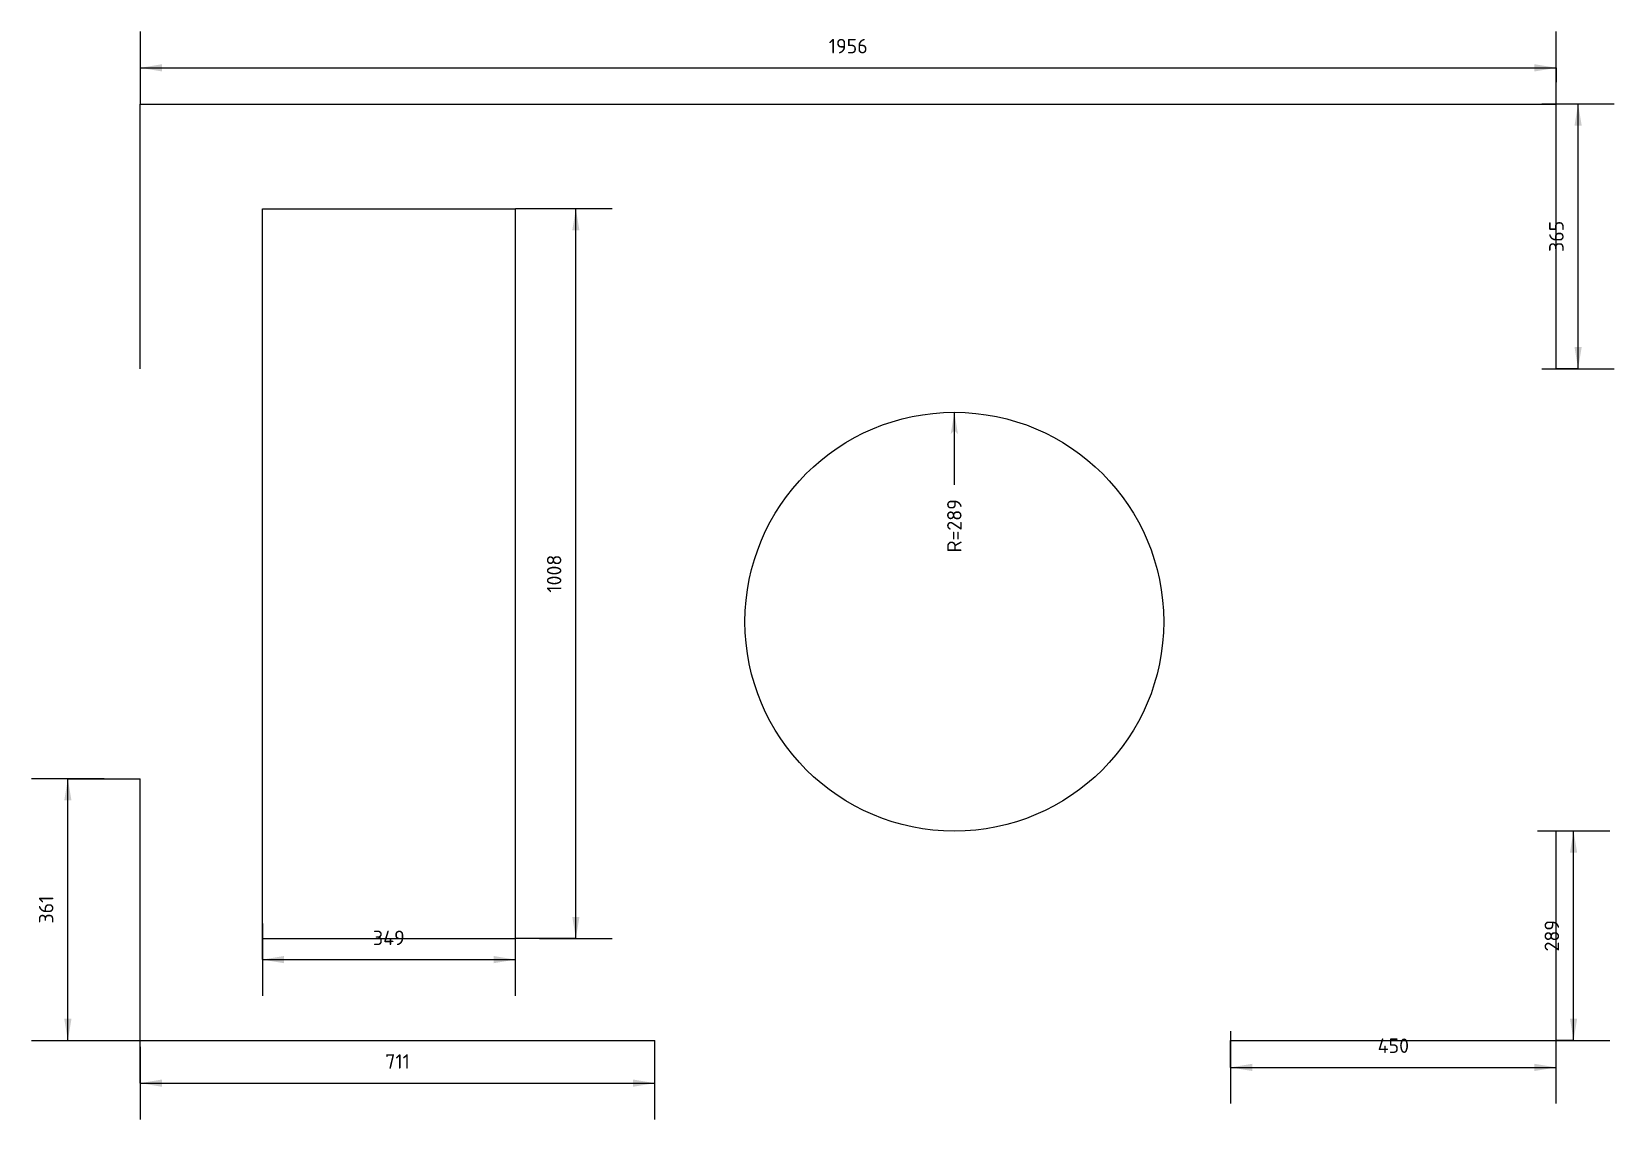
# Model space of a CAD drawing. Extents: x -1.5 to 20.4, y -1.1 to 13.9.
import ezdxf
from ezdxf.enums import TextEntityAlignment as Align

# ---------------------------------------------------------------- set-up
doc = ezdxf.new("R2010")
doc.units = 0
doc.layers.add('DIMENSIONS', color=1, linetype='CONTINUOUS')
doc.styles.add('ISOCPEUR', font='isocpeur.ttf')

# ---------------------------------------------------------------- blocks, each defined once
blk = doc.blocks.new('DIMTICK_ARROW')
at = {"color": 5}
blk.add_line((0, 0.5), (0, -0.5), dxfattribs=at)
at = {"color": 7}
blk.add_solid([(0, 0), (0.3, 0.05), (0.3, -0.05)], dxfattribs=at)
blk = doc.blocks.new('DIMTICK_RADIUS')
at = {"color": 7}
blk.add_solid([(0, 0), (0.3, 0.05), (0.3, -0.05), (0.25, 0)], dxfattribs=at)

msp = doc.modelspace()

# ---------------------------------------------------------------- linework, layer by layer
at = {"color": 3}
for p, q in [((0, 12.932), (19.558, 12.932)), ((0, 9.277), (0, 12.932)), ((0, 9.277), (0, 12.932)), ((0, 12.932), (19.558, 12.932)), ((19.558, 9.277), (19.558, 12.932)), ((19.558, 9.277), (19.558, 12.932)), ((1.687, 11.486), (5.181, 11.486)), ((1.687, 1.406), (1.687, 11.486)), ((1.687, 1.406), (1.687, 11.486)), ((1.687, 11.486), (5.181, 11.486)), ((5.181, 1.406), (5.181, 11.486)), ((5.181, 1.406), (5.181, 11.486)), ((0, 0), (0, 3.614)), ((0, 0), (0, 3.614)), ((19.558, 0), (19.558, 2.892)), ((19.558, 0), (19.558, 2.892)), ((1.687, 1.406), (5.181, 1.406)), ((1.687, 1.406), (5.181, 1.406)), ((0, 0), (7.108, 0)), ((0, 0), (7.108, 0)), ((15.06, 0), (19.558, 0)), ((15.06, 0), (19.558, 0))]:
    msp.add_line(p, q, dxfattribs=at)
msp.add_circle((11.245, 5.783), 2.892, dxfattribs=at)
at = {"layer": 'DIMENSIONS', "color": 7}
for p, q in [((0, 13.432), (19.558, 13.432)), ((0, 13.432), (19.558, 13.432)), ((0, 13.432), (19.558, 13.432)), ((0, 13.432), (19.558, 13.432)), ((0, 13.432), (19.558, 13.432)), ((0, 13.432), (19.558, 13.432)), ((0, 13.432), (19.558, 13.432)), ((0, 13.432), (19.558, 13.432)), ((0, 13.432), (19.558, 13.432)), ((0, 13.432), (19.558, 13.432)), ((0, 13.432), (19.558, 13.432)), ((0, 13.432), (19.558, 13.432)), ((0, 13.432), (19.558, 13.432)), ((0, 13.432), (19.558, 13.432)), ((0, 13.432), (19.558, 13.432)), ((0, 13.432), (19.558, 13.432)), ((0, 13.432), (19.558, 13.432)), ((0, 13.432), (19.558, 13.432)), ((0, 13.432), (19.558, 13.432)), ((19.861, 9.277), (19.861, 12.932)), ((19.861, 9.277), (19.861, 12.932)), ((19.861, 9.277), (19.861, 12.932)), ((19.861, 9.277), (19.861, 12.932)), ((19.861, 9.277), (19.861, 12.932)), ((19.861, 9.277), (19.861, 12.932)), ((19.861, 9.277), (19.861, 12.932)), ((19.861, 9.277), (19.861, 12.932)), ((19.861, 9.277), (19.861, 12.932)), ((19.861, 9.277), (19.861, 12.932)), ((19.861, 9.277), (19.861, 12.932)), ((19.861, 9.277), (19.861, 12.932)), ((19.861, 9.277), (19.861, 12.932)), ((19.861, 9.277), (19.861, 12.932)), ((19.861, 9.277), (19.861, 12.932)), ((6.017, 1.406), (6.017, 11.486)), ((6.017, 1.406), (6.017, 11.486)), ((6.017, 1.406), (6.017, 11.486)), ((6.017, 1.406), (6.017, 11.486)), ((6.017, 1.406), (6.017, 11.486)), ((6.017, 1.406), (6.017, 11.486)), ((6.017, 1.406), (6.017, 11.486)), ((6.017, 1.406), (6.017, 11.486)), ((6.017, 1.406), (6.017, 11.486)), ((6.017, 1.406), (6.017, 11.486)), ((6.017, 1.406), (6.017, 11.486)), ((6.017, 1.406), (6.017, 11.486)), ((6.017, 1.406), (6.017, 11.486)), ((6.017, 1.406), (6.017, 11.486)), ((11.245, 7.675), (11.245, 8.675)), ((-1, 0), (-1, 3.614)), ((-1, 0), (-1, 3.614)), ((-1, 0), (-1, 3.614)), ((-1, 0), (-1, 3.614)), ((-1, 0), (-1, 3.614)), ((-1, 0), (-1, 3.614)), ((-1, 0), (-1, 3.614)), ((-1, 0), (-1, 3.614)), ((-1, 0), (-1, 3.614)), ((-1, 0), (-1, 3.614)), ((-1, 0), (-1, 3.614)), ((-1, 0), (-1, 3.614)), ((-1, 0), (-1, 3.614)), ((-1, 0), (-1, 3.614)), ((-1, 0), (-1, 3.614)), ((-1, 0), (-1, 3.614)), ((-1, 0), (-1, 3.614)), ((19.798, 0), (19.798, 2.892)), ((19.798, 0), (19.798, 2.892)), ((19.798, 0), (19.798, 2.892)), ((19.798, 0), (19.798, 2.892)), ((19.798, 0), (19.798, 2.892)), ((19.798, 0), (19.798, 2.892)), ((19.798, 0), (19.798, 2.892)), ((19.798, 0), (19.798, 2.892)), ((19.798, 0), (19.798, 2.892)), ((19.798, 0), (19.798, 2.892)), ((19.798, 0), (19.798, 2.892)), ((19.798, 0), (19.798, 2.892)), ((19.798, 0), (19.798, 2.892)), ((19.798, 0), (19.798, 2.892)), ((19.798, 0), (19.798, 2.892)), ((19.798, 0), (19.798, 2.892)), ((19.798, 0), (19.798, 2.892)), ((19.798, 0), (19.798, 2.892)), ((1.687, 1.116), (5.181, 1.116)), ((1.687, 1.116), (5.181, 1.116)), ((1.687, 1.116), (5.181, 1.116)), ((1.687, 1.116), (5.181, 1.116)), ((1.687, 1.116), (5.181, 1.116)), ((1.687, 1.116), (5.181, 1.116)), ((1.687, 1.116), (5.181, 1.116)), ((1.687, 1.116), (5.181, 1.116)), ((1.687, 1.116), (5.181, 1.116)), ((1.687, 1.116), (5.181, 1.116)), ((1.687, 1.116), (5.181, 1.116)), ((1.687, 1.116), (5.181, 1.116)), ((1.687, 1.116), (5.181, 1.116)), ((1.687, 1.116), (5.181, 1.116)), ((1.687, 1.116), (5.181, 1.116)), ((1.687, 1.116), (5.181, 1.116)), ((1.687, 1.116), (5.181, 1.116)), ((1.687, 1.116), (5.181, 1.116)), ((1.687, 1.116), (5.181, 1.116)), ((1.687, 1.116), (5.181, 1.116)), ((1.687, 1.116), (5.181, 1.116)), ((1.687, 1.116), (5.181, 1.116)), ((1.687, 1.116), (5.181, 1.116)), ((15.06, -0.373), (19.558, -0.373)), ((15.06, -0.373), (19.558, -0.373)), ((15.06, -0.373), (19.558, -0.373)), ((15.06, -0.373), (19.558, -0.373)), ((15.06, -0.373), (19.558, -0.373)), ((15.06, -0.373), (19.558, -0.373)), ((15.06, -0.373), (19.558, -0.373)), ((15.06, -0.373), (19.558, -0.373)), ((15.06, -0.373), (19.558, -0.373)), ((15.06, -0.373), (19.558, -0.373)), ((15.06, -0.373), (19.558, -0.373)), ((15.06, -0.373), (19.558, -0.373)), ((15.06, -0.373), (19.558, -0.373)), ((15.06, -0.373), (19.558, -0.373)), ((15.06, -0.373), (19.558, -0.373)), ((15.06, -0.373), (19.558, -0.373)), ((15.06, -0.373), (19.558, -0.373)), ((15.06, -0.373), (19.558, -0.373)), ((15.06, -0.373), (19.558, -0.373)), ((15.06, -0.373), (19.558, -0.373)), ((15.06, -0.373), (19.558, -0.373)), ((0, -0.59), (7.108, -0.59)), ((0, -0.59), (7.108, -0.59)), ((0, -0.59), (7.108, -0.59)), ((0, -0.59), (7.108, -0.59)), ((0, -0.59), (7.108, -0.59)), ((0, -0.59), (7.108, -0.59)), ((0, -0.59), (7.108, -0.59)), ((0, -0.59), (7.108, -0.59)), ((0, -0.59), (7.108, -0.59)), ((0, -0.59), (7.108, -0.59)), ((0, -0.59), (7.108, -0.59)), ((0, -0.59), (7.108, -0.59)), ((0, -0.59), (7.108, -0.59)), ((0, -0.59), (7.108, -0.59)), ((0, -0.59), (7.108, -0.59)), ((0, -0.59), (7.108, -0.59)), ((0, -0.59), (7.108, -0.59)), ((0, -0.59), (7.108, -0.59)), ((0, -0.59), (7.108, -0.59)), ((0, -0.59), (7.108, -0.59))]:
    msp.add_line(p, q, dxfattribs=at)
at = {"layer": 'DIMENSIONS', "color": 5}
for p, q in [((0, 13.432), (0, 13.232)), ((0, 13.432), (0, 13.232)), ((0, 13.432), (0, 13.232)), ((0, 13.432), (0, 13.232)), ((0, 13.432), (0, 13.232)), ((0, 13.432), (0, 13.232)), ((0, 13.432), (0, 13.232)), ((0, 13.432), (0, 13.232)), ((0, 13.432), (0, 13.232)), ((0, 13.432), (0, 13.232)), ((0, 13.432), (0, 13.232)), ((0, 13.432), (0, 13.232)), ((0, 13.432), (0, 13.232)), ((0, 13.432), (0, 13.232)), ((0, 13.432), (0, 13.232)), ((0, 13.432), (0, 13.232)), ((0, 13.432), (0, 13.232)), ((0, 13.432), (0, 13.232)), ((0, 13.432), (0, 13.232)), ((19.558, 13.432), (19.558, 13.232)), ((19.558, 13.432), (19.558, 13.232)), ((19.558, 13.432), (19.558, 13.232)), ((19.558, 13.432), (19.558, 13.232)), ((19.558, 13.432), (19.558, 13.232)), ((19.558, 13.432), (19.558, 13.232)), ((19.558, 13.432), (19.558, 13.232)), ((19.558, 13.432), (19.558, 13.232)), ((19.558, 13.432), (19.558, 13.232)), ((19.558, 13.432), (19.558, 13.232)), ((19.558, 13.432), (19.558, 13.232)), ((19.558, 13.432), (19.558, 13.232)), ((19.558, 13.432), (19.558, 13.232)), ((19.558, 13.432), (19.558, 13.232)), ((19.558, 13.432), (19.558, 13.232)), ((19.558, 13.432), (19.558, 13.232)), ((19.558, 13.432), (19.558, 13.232)), ((19.558, 13.432), (19.558, 13.232)), ((19.558, 13.432), (19.558, 13.232)), ((19.861, 12.932), (19.558, 12.932)), ((19.861, 12.932), (19.558, 12.932)), ((19.861, 12.932), (19.558, 12.932)), ((19.861, 12.932), (19.558, 12.932)), ((19.861, 12.932), (19.558, 12.932)), ((19.861, 12.932), (19.558, 12.932)), ((19.861, 12.932), (19.558, 12.932)), ((19.861, 12.932), (19.558, 12.932)), ((19.861, 12.932), (19.558, 12.932)), ((19.861, 12.932), (19.558, 12.932)), ((19.861, 12.932), (19.558, 12.932)), ((19.861, 12.932), (19.558, 12.932)), ((19.861, 12.932), (19.558, 12.932)), ((19.861, 12.932), (19.558, 12.932)), ((19.861, 12.932), (19.558, 12.932)), ((6.017, 11.486), (5.181, 11.486)), ((6.017, 11.486), (5.181, 11.486)), ((6.017, 11.486), (5.181, 11.486)), ((6.017, 11.486), (5.181, 11.486)), ((6.017, 11.486), (5.181, 11.486)), ((6.017, 11.486), (5.181, 11.486)), ((6.017, 11.486), (5.181, 11.486)), ((6.017, 11.486), (5.181, 11.486)), ((6.017, 11.486), (5.181, 11.486)), ((6.017, 11.486), (5.181, 11.486)), ((6.017, 11.486), (5.181, 11.486)), ((6.017, 11.486), (5.181, 11.486)), ((6.017, 11.486), (5.181, 11.486)), ((6.017, 11.486), (5.181, 11.486)), ((19.861, 9.277), (19.558, 9.277)), ((19.861, 9.277), (19.558, 9.277)), ((19.861, 9.277), (19.558, 9.277)), ((19.861, 9.277), (19.558, 9.277)), ((19.861, 9.277), (19.558, 9.277)), ((19.861, 9.277), (19.558, 9.277)), ((19.861, 9.277), (19.558, 9.277)), ((19.861, 9.277), (19.558, 9.277)), ((19.861, 9.277), (19.558, 9.277)), ((19.861, 9.277), (19.558, 9.277)), ((19.861, 9.277), (19.558, 9.277)), ((19.861, 9.277), (19.558, 9.277)), ((19.861, 9.277), (19.558, 9.277)), ((19.861, 9.277), (19.558, 9.277)), ((19.861, 9.277), (19.558, 9.277)), ((-1, 3.614), (0, 3.614)), ((-1, 3.614), (0, 3.614)), ((-1, 3.614), (0, 3.614)), ((-1, 3.614), (0, 3.614)), ((-1, 3.614), (0, 3.614)), ((-1, 3.614), (0, 3.614)), ((-1, 3.614), (0, 3.614)), ((-1, 3.614), (0, 3.614)), ((-1, 3.614), (0, 3.614)), ((-1, 3.614), (0, 3.614)), ((-1, 3.614), (0, 3.614)), ((-1, 3.614), (0, 3.614)), ((-1, 3.614), (0, 3.614)), ((-1, 3.614), (0, 3.614)), ((-1, 3.614), (0, 3.614)), ((-1, 3.614), (0, 3.614)), ((-1, 3.614), (0, 3.614)), ((19.798, 2.892), (19.558, 2.892)), ((19.798, 2.892), (19.558, 2.892)), ((19.798, 2.892), (19.558, 2.892)), ((19.798, 2.892), (19.558, 2.892)), ((19.798, 2.892), (19.558, 2.892)), ((19.798, 2.892), (19.558, 2.892)), ((19.798, 2.892), (19.558, 2.892)), ((19.798, 2.892), (19.558, 2.892)), ((19.798, 2.892), (19.558, 2.892)), ((19.798, 2.892), (19.558, 2.892)), ((19.798, 2.892), (19.558, 2.892)), ((19.798, 2.892), (19.558, 2.892)), ((19.798, 2.892), (19.558, 2.892)), ((19.798, 2.892), (19.558, 2.892)), ((19.798, 2.892), (19.558, 2.892)), ((19.798, 2.892), (19.558, 2.892)), ((19.798, 2.892), (19.558, 2.892)), ((19.798, 2.892), (19.558, 2.892)), ((1.687, 1.116), (1.687, 1.406)), ((1.687, 1.116), (1.687, 1.406)), ((1.687, 1.116), (1.687, 1.406)), ((1.687, 1.116), (1.687, 1.406)), ((1.687, 1.116), (1.687, 1.406)), ((1.687, 1.116), (1.687, 1.406)), ((1.687, 1.116), (1.687, 1.406)), ((1.687, 1.116), (1.687, 1.406)), ((1.687, 1.116), (1.687, 1.406)), ((1.687, 1.116), (1.687, 1.406)), ((1.687, 1.116), (1.687, 1.406)), ((1.687, 1.116), (1.687, 1.406)), ((1.687, 1.116), (1.687, 1.406)), ((1.687, 1.116), (1.687, 1.406)), ((1.687, 1.116), (1.687, 1.406)), ((1.687, 1.116), (1.687, 1.406)), ((1.687, 1.116), (1.687, 1.406)), ((1.687, 1.116), (1.687, 1.406)), ((1.687, 1.116), (1.687, 1.406)), ((1.687, 1.116), (1.687, 1.406)), ((1.687, 1.116), (1.687, 1.406)), ((1.687, 1.116), (1.687, 1.406)), ((1.687, 1.116), (1.687, 1.406)), ((5.181, 1.116), (5.181, 1.406)), ((5.181, 1.116), (5.181, 1.406)), ((5.181, 1.116), (5.181, 1.406)), ((5.181, 1.116), (5.181, 1.406)), ((5.181, 1.116), (5.181, 1.406)), ((5.181, 1.116), (5.181, 1.406)), ((5.181, 1.116), (5.181, 1.406)), ((5.181, 1.116), (5.181, 1.406)), ((5.181, 1.116), (5.181, 1.406)), ((5.181, 1.116), (5.181, 1.406)), ((5.181, 1.116), (5.181, 1.406)), ((5.181, 1.116), (5.181, 1.406)), ((5.181, 1.116), (5.181, 1.406)), ((5.181, 1.116), (5.181, 1.406)), ((5.181, 1.116), (5.181, 1.406)), ((5.181, 1.116), (5.181, 1.406)), ((5.181, 1.116), (5.181, 1.406)), ((5.181, 1.116), (5.181, 1.406)), ((5.181, 1.116), (5.181, 1.406)), ((5.181, 1.116), (5.181, 1.406)), ((5.181, 1.116), (5.181, 1.406)), ((5.181, 1.116), (5.181, 1.406)), ((5.181, 1.116), (5.181, 1.406)), ((6.017, 1.406), (5.181, 1.406)), ((6.017, 1.406), (5.181, 1.406)), ((6.017, 1.406), (5.181, 1.406)), ((6.017, 1.406), (5.181, 1.406)), ((6.017, 1.406), (5.181, 1.406)), ((6.017, 1.406), (5.181, 1.406)), ((6.017, 1.406), (5.181, 1.406)), ((6.017, 1.406), (5.181, 1.406)), ((6.017, 1.406), (5.181, 1.406)), ((6.017, 1.406), (5.181, 1.406)), ((6.017, 1.406), (5.181, 1.406)), ((6.017, 1.406), (5.181, 1.406)), ((6.017, 1.406), (5.181, 1.406)), ((6.017, 1.406), (5.181, 1.406)), ((-1, 0), (0, 0)), ((-1, 0), (0, 0)), ((-1, 0), (0, 0)), ((-1, 0), (0, 0)), ((-1, 0), (0, 0)), ((-1, 0), (0, 0)), ((-1, 0), (0, 0)), ((-1, 0), (0, 0)), ((-1, 0), (0, 0)), ((-1, 0), (0, 0)), ((-1, 0), (0, 0)), ((-1, 0), (0, 0)), ((-1, 0), (0, 0)), ((-1, 0), (0, 0)), ((-1, 0), (0, 0)), ((-1, 0), (0, 0)), ((-1, 0), (0, 0)), ((0, -0.59), (0, 0)), ((0, -0.59), (0, 0)), ((0, -0.59), (0, 0)), ((0, -0.59), (0, 0)), ((0, -0.59), (0, 0)), ((0, -0.59), (0, 0)), ((0, -0.59), (0, 0)), ((0, -0.59), (0, 0)), ((0, -0.59), (0, 0)), ((0, -0.59), (0, 0)), ((0, -0.59), (0, 0)), ((0, -0.59), (0, 0)), ((0, -0.59), (0, 0)), ((0, -0.59), (0, 0)), ((0, -0.59), (0, 0)), ((0, -0.59), (0, 0)), ((0, -0.59), (0, 0)), ((0, -0.59), (0, 0)), ((0, -0.59), (0, 0)), ((0, -0.59), (0, 0)), ((7.108, -0.59), (7.108, 0)), ((7.108, -0.59), (7.108, 0)), ((7.108, -0.59), (7.108, 0)), ((7.108, -0.59), (7.108, 0)), ((7.108, -0.59), (7.108, 0)), ((7.108, -0.59), (7.108, 0)), ((7.108, -0.59), (7.108, 0)), ((7.108, -0.59), (7.108, 0)), ((7.108, -0.59), (7.108, 0)), ((7.108, -0.59), (7.108, 0)), ((7.108, -0.59), (7.108, 0)), ((7.108, -0.59), (7.108, 0)), ((7.108, -0.59), (7.108, 0)), ((7.108, -0.59), (7.108, 0)), ((7.108, -0.59), (7.108, 0)), ((7.108, -0.59), (7.108, 0)), ((7.108, -0.59), (7.108, 0)), ((7.108, -0.59), (7.108, 0)), ((7.108, -0.59), (7.108, 0)), ((7.108, -0.59), (7.108, 0)), ((15.06, -0.373), (15.06, 0)), ((15.06, -0.373), (15.06, 0)), ((15.06, -0.373), (15.06, 0)), ((15.06, -0.373), (15.06, 0)), ((15.06, -0.373), (15.06, 0)), ((15.06, -0.373), (15.06, 0)), ((15.06, -0.373), (15.06, 0)), ((15.06, -0.373), (15.06, 0)), ((15.06, -0.373), (15.06, 0)), ((15.06, -0.373), (15.06, 0)), ((15.06, -0.373), (15.06, 0)), ((15.06, -0.373), (15.06, 0)), ((15.06, -0.373), (15.06, 0)), ((15.06, -0.373), (15.06, 0)), ((15.06, -0.373), (15.06, 0)), ((15.06, -0.373), (15.06, 0)), ((15.06, -0.373), (15.06, 0)), ((15.06, -0.373), (15.06, 0)), ((15.06, -0.373), (15.06, 0)), ((15.06, -0.373), (15.06, 0)), ((15.06, -0.373), (15.06, 0)), ((19.558, -0.373), (19.558, 0)), ((19.558, -0.373), (19.558, 0)), ((19.558, -0.373), (19.558, 0)), ((19.558, -0.373), (19.558, 0)), ((19.558, -0.373), (19.558, 0)), ((19.558, -0.373), (19.558, 0)), ((19.558, -0.373), (19.558, 0)), ((19.558, -0.373), (19.558, 0)), ((19.558, -0.373), (19.558, 0)), ((19.558, -0.373), (19.558, 0)), ((19.558, -0.373), (19.558, 0)), ((19.558, -0.373), (19.558, 0)), ((19.558, -0.373), (19.558, 0)), ((19.558, -0.373), (19.558, 0)), ((19.558, -0.373), (19.558, 0)), ((19.558, -0.373), (19.558, 0)), ((19.558, -0.373), (19.558, 0)), ((19.558, -0.373), (19.558, 0)), ((19.558, -0.373), (19.558, 0)), ((19.558, -0.373), (19.558, 0)), ((19.558, -0.373), (19.558, 0)), ((19.798, 0), (19.558, 0)), ((19.798, 0), (19.558, 0)), ((19.798, 0), (19.558, 0)), ((19.798, 0), (19.558, 0)), ((19.798, 0), (19.558, 0)), ((19.798, 0), (19.558, 0)), ((19.798, 0), (19.558, 0)), ((19.798, 0), (19.558, 0)), ((19.798, 0), (19.558, 0)), ((19.798, 0), (19.558, 0)), ((19.798, 0), (19.558, 0)), ((19.798, 0), (19.558, 0)), ((19.798, 0), (19.558, 0)), ((19.798, 0), (19.558, 0)), ((19.798, 0), (19.558, 0)), ((19.798, 0), (19.558, 0)), ((19.798, 0), (19.558, 0)), ((19.798, 0), (19.558, 0))]:
    msp.add_line(p, q, dxfattribs=at)

# ---------------------------------------------------------------- block references
at = {"layer": 'DIMENSIONS'}
for p in [(0, 13.432), (0, 13.432), (0, 13.432), (0, 13.432), (0, 13.432), (0, 13.432), (0, 13.432), (0, 13.432), (0, 13.432), (0, 13.432), (0, 13.432), (0, 13.432), (0, 13.432), (0, 13.432), (0, 13.432), (0, 13.432), (0, 13.432), (0, 13.432), (0, 13.432), (1.687, 1.116), (1.687, 1.116), (1.687, 1.116), (1.687, 1.116), (1.687, 1.116), (1.687, 1.116), (1.687, 1.116), (1.687, 1.116), (1.687, 1.116), (1.687, 1.116), (1.687, 1.116), (1.687, 1.116), (1.687, 1.116), (1.687, 1.116), (1.687, 1.116), (1.687, 1.116), (1.687, 1.116), (1.687, 1.116), (1.687, 1.116), (1.687, 1.116), (1.687, 1.116), (1.687, 1.116), (1.687, 1.116), (15.06, -0.373), (15.06, -0.373), (15.06, -0.373), (15.06, -0.373), (15.06, -0.373), (15.06, -0.373), (15.06, -0.373), (15.06, -0.373), (15.06, -0.373), (15.06, -0.373), (15.06, -0.373), (15.06, -0.373), (15.06, -0.373), (15.06, -0.373), (15.06, -0.373), (15.06, -0.373), (15.06, -0.373), (15.06, -0.373), (15.06, -0.373), (15.06, -0.373), (15.06, -0.373), (0, -0.59), (0, -0.59), (0, -0.59), (0, -0.59), (0, -0.59), (0, -0.59), (0, -0.59), (0, -0.59), (0, -0.59), (0, -0.59), (0, -0.59), (0, -0.59), (0, -0.59), (0, -0.59), (0, -0.59), (0, -0.59), (0, -0.59), (0, -0.59), (0, -0.59), (0, -0.59)]:
    msp.add_blockref('DIMTICK_ARROW', p, dxfattribs=at)
for name, p, rotation in [('DIMTICK_ARROW', (19.558, 13.432), 180), ('DIMTICK_ARROW', (19.558, 13.432), 180), ('DIMTICK_ARROW', (19.558, 13.432), 180), ('DIMTICK_ARROW', (19.558, 13.432), 180), ('DIMTICK_ARROW', (19.558, 13.432), 180), ('DIMTICK_ARROW', (19.558, 13.432), 180), ('DIMTICK_ARROW', (19.558, 13.432), 180), ('DIMTICK_ARROW', (19.558, 13.432), 180), ('DIMTICK_ARROW', (19.558, 13.432), 180), ('DIMTICK_ARROW', (19.558, 13.432), 180), ('DIMTICK_ARROW', (19.558, 13.432), 180), ('DIMTICK_ARROW', (19.558, 13.432), 180), ('DIMTICK_ARROW', (19.558, 13.432), 180), ('DIMTICK_ARROW', (19.558, 13.432), 180), ('DIMTICK_ARROW', (19.558, 13.432), 180), ('DIMTICK_ARROW', (19.558, 13.432), 180), ('DIMTICK_ARROW', (19.558, 13.432), 180), ('DIMTICK_ARROW', (19.558, 13.432), 180), ('DIMTICK_ARROW', (19.558, 13.432), 180), ('DIMTICK_ARROW', (19.861, 12.932), 270), ('DIMTICK_ARROW', (19.861, 12.932), 270), ('DIMTICK_ARROW', (19.861, 12.932), 270), ('DIMTICK_ARROW', (19.861, 12.932), 270), ('DIMTICK_ARROW', (19.861, 12.932), 270), ('DIMTICK_ARROW', (19.861, 12.932), 270), ('DIMTICK_ARROW', (19.861, 12.932), 270), ('DIMTICK_ARROW', (19.861, 12.932), 270), ('DIMTICK_ARROW', (19.861, 12.932), 270), ('DIMTICK_ARROW', (19.861, 12.932), 270), ('DIMTICK_ARROW', (19.861, 12.932), 270), ('DIMTICK_ARROW', (19.861, 12.932), 270), ('DIMTICK_ARROW', (19.861, 12.932), 270), ('DIMTICK_ARROW', (19.861, 12.932), 270), ('DIMTICK_ARROW', (19.861, 12.932), 270), ('DIMTICK_ARROW', (6.017, 11.486), 270), ('DIMTICK_ARROW', (6.017, 11.486), 270), ('DIMTICK_ARROW', (6.017, 11.486), 270), ('DIMTICK_ARROW', (6.017, 11.486), 270), ('DIMTICK_ARROW', (6.017, 11.486), 270), ('DIMTICK_ARROW', (6.017, 11.486), 270), ('DIMTICK_ARROW', (6.017, 11.486), 270), ('DIMTICK_ARROW', (6.017, 11.486), 270), ('DIMTICK_ARROW', (6.017, 11.486), 270), ('DIMTICK_ARROW', (6.017, 11.486), 270), ('DIMTICK_ARROW', (6.017, 11.486), 270), ('DIMTICK_ARROW', (6.017, 11.486), 270), ('DIMTICK_ARROW', (6.017, 11.486), 270), ('DIMTICK_ARROW', (6.017, 11.486), 270), ('DIMTICK_ARROW', (19.861, 9.277), 90), ('DIMTICK_ARROW', (19.861, 9.277), 90), ('DIMTICK_ARROW', (19.861, 9.277), 90), ('DIMTICK_ARROW', (19.861, 9.277), 90), ('DIMTICK_ARROW', (19.861, 9.277), 90), ('DIMTICK_ARROW', (19.861, 9.277), 90), ('DIMTICK_ARROW', (19.861, 9.277), 90), ('DIMTICK_ARROW', (19.861, 9.277), 90), ('DIMTICK_ARROW', (19.861, 9.277), 90), ('DIMTICK_ARROW', (19.861, 9.277), 90), ('DIMTICK_ARROW', (19.861, 9.277), 90), ('DIMTICK_ARROW', (19.861, 9.277), 90), ('DIMTICK_ARROW', (19.861, 9.277), 90), ('DIMTICK_ARROW', (19.861, 9.277), 90), ('DIMTICK_ARROW', (19.861, 9.277), 90), ('DIMTICK_RADIUS', (11.245, 8.675), 270), ('DIMTICK_ARROW', (-1, 3.614), 270), ('DIMTICK_ARROW', (-1, 3.614), 270), ('DIMTICK_ARROW', (-1, 3.614), 270), ('DIMTICK_ARROW', (-1, 3.614), 270), ('DIMTICK_ARROW', (-1, 3.614), 270), ('DIMTICK_ARROW', (-1, 3.614), 270), ('DIMTICK_ARROW', (-1, 3.614), 270), ('DIMTICK_ARROW', (-1, 3.614), 270), ('DIMTICK_ARROW', (-1, 3.614), 270), ('DIMTICK_ARROW', (-1, 3.614), 270), ('DIMTICK_ARROW', (-1, 3.614), 270), ('DIMTICK_ARROW', (-1, 3.614), 270), ('DIMTICK_ARROW', (-1, 3.614), 270), ('DIMTICK_ARROW', (-1, 3.614), 270), ('DIMTICK_ARROW', (-1, 3.614), 270), ('DIMTICK_ARROW', (-1, 3.614), 270), ('DIMTICK_ARROW', (-1, 3.614), 270), ('DIMTICK_ARROW', (19.798, 2.892), 270), ('DIMTICK_ARROW', (19.798, 2.892), 270), ('DIMTICK_ARROW', (19.798, 2.892), 270), ('DIMTICK_ARROW', (19.798, 2.892), 270), ('DIMTICK_ARROW', (19.798, 2.892), 270), ('DIMTICK_ARROW', (19.798, 2.892), 270), ('DIMTICK_ARROW', (19.798, 2.892), 270), ('DIMTICK_ARROW', (19.798, 2.892), 270), ('DIMTICK_ARROW', (19.798, 2.892), 270), ('DIMTICK_ARROW', (19.798, 2.892), 270), ('DIMTICK_ARROW', (19.798, 2.892), 270), ('DIMTICK_ARROW', (19.798, 2.892), 270), ('DIMTICK_ARROW', (19.798, 2.892), 270), ('DIMTICK_ARROW', (19.798, 2.892), 270), ('DIMTICK_ARROW', (19.798, 2.892), 270), ('DIMTICK_ARROW', (19.798, 2.892), 270), ('DIMTICK_ARROW', (19.798, 2.892), 270), ('DIMTICK_ARROW', (19.798, 2.892), 270), ('DIMTICK_ARROW', (5.181, 1.116), 180), ('DIMTICK_ARROW', (5.181, 1.116), 180), ('DIMTICK_ARROW', (5.181, 1.116), 180), ('DIMTICK_ARROW', (5.181, 1.116), 180), ('DIMTICK_ARROW', (5.181, 1.116), 180), ('DIMTICK_ARROW', (5.181, 1.116), 180), ('DIMTICK_ARROW', (5.181, 1.116), 180), ('DIMTICK_ARROW', (5.181, 1.116), 180), ('DIMTICK_ARROW', (5.181, 1.116), 180), ('DIMTICK_ARROW', (5.181, 1.116), 180), ('DIMTICK_ARROW', (5.181, 1.116), 180), ('DIMTICK_ARROW', (5.181, 1.116), 180), ('DIMTICK_ARROW', (5.181, 1.116), 180), ('DIMTICK_ARROW', (5.181, 1.116), 180), ('DIMTICK_ARROW', (5.181, 1.116), 180), ('DIMTICK_ARROW', (5.181, 1.116), 180), ('DIMTICK_ARROW', (5.181, 1.116), 180), ('DIMTICK_ARROW', (5.181, 1.116), 180), ('DIMTICK_ARROW', (5.181, 1.116), 180), ('DIMTICK_ARROW', (5.181, 1.116), 180), ('DIMTICK_ARROW', (5.181, 1.116), 180), ('DIMTICK_ARROW', (5.181, 1.116), 180), ('DIMTICK_ARROW', (5.181, 1.116), 180), ('DIMTICK_ARROW', (6.017, 1.406), 90), ('DIMTICK_ARROW', (6.017, 1.406), 90), ('DIMTICK_ARROW', (6.017, 1.406), 90), ('DIMTICK_ARROW', (6.017, 1.406), 90), ('DIMTICK_ARROW', (6.017, 1.406), 90), ('DIMTICK_ARROW', (6.017, 1.406), 90), ('DIMTICK_ARROW', (6.017, 1.406), 90), ('DIMTICK_ARROW', (6.017, 1.406), 90), ('DIMTICK_ARROW', (6.017, 1.406), 90), ('DIMTICK_ARROW', (6.017, 1.406), 90), ('DIMTICK_ARROW', (6.017, 1.406), 90), ('DIMTICK_ARROW', (6.017, 1.406), 90), ('DIMTICK_ARROW', (6.017, 1.406), 90), ('DIMTICK_ARROW', (6.017, 1.406), 90), ('DIMTICK_ARROW', (-1, 0), 90), ('DIMTICK_ARROW', (-1, 0), 90), ('DIMTICK_ARROW', (-1, 0), 90), ('DIMTICK_ARROW', (-1, 0), 90), ('DIMTICK_ARROW', (-1, 0), 90), ('DIMTICK_ARROW', (-1, 0), 90), ('DIMTICK_ARROW', (-1, 0), 90), ('DIMTICK_ARROW', (-1, 0), 90), ('DIMTICK_ARROW', (-1, 0), 90), ('DIMTICK_ARROW', (-1, 0), 90), ('DIMTICK_ARROW', (-1, 0), 90), ('DIMTICK_ARROW', (-1, 0), 90), ('DIMTICK_ARROW', (-1, 0), 90), ('DIMTICK_ARROW', (-1, 0), 90), ('DIMTICK_ARROW', (-1, 0), 90), ('DIMTICK_ARROW', (-1, 0), 90), ('DIMTICK_ARROW', (-1, 0), 90), ('DIMTICK_ARROW', (19.798, 0), 90), ('DIMTICK_ARROW', (19.798, 0), 90), ('DIMTICK_ARROW', (19.798, 0), 90), ('DIMTICK_ARROW', (19.798, 0), 90), ('DIMTICK_ARROW', (19.798, 0), 90), ('DIMTICK_ARROW', (19.798, 0), 90), ('DIMTICK_ARROW', (19.798, 0), 90), ('DIMTICK_ARROW', (19.798, 0), 90), ('DIMTICK_ARROW', (19.798, 0), 90), ('DIMTICK_ARROW', (19.798, 0), 90), ('DIMTICK_ARROW', (19.798, 0), 90), ('DIMTICK_ARROW', (19.798, 0), 90), ('DIMTICK_ARROW', (19.798, 0), 90), ('DIMTICK_ARROW', (19.798, 0), 90), ('DIMTICK_ARROW', (19.798, 0), 90), ('DIMTICK_ARROW', (19.798, 0), 90), ('DIMTICK_ARROW', (19.798, 0), 90), ('DIMTICK_ARROW', (19.798, 0), 90), ('DIMTICK_ARROW', (19.558, -0.373), 180), ('DIMTICK_ARROW', (19.558, -0.373), 180), ('DIMTICK_ARROW', (19.558, -0.373), 180), ('DIMTICK_ARROW', (19.558, -0.373), 180), ('DIMTICK_ARROW', (19.558, -0.373), 180), ('DIMTICK_ARROW', (19.558, -0.373), 180), ('DIMTICK_ARROW', (19.558, -0.373), 180), ('DIMTICK_ARROW', (19.558, -0.373), 180), ('DIMTICK_ARROW', (19.558, -0.373), 180), ('DIMTICK_ARROW', (19.558, -0.373), 180), ('DIMTICK_ARROW', (19.558, -0.373), 180), ('DIMTICK_ARROW', (19.558, -0.373), 180), ('DIMTICK_ARROW', (19.558, -0.373), 180), ('DIMTICK_ARROW', (19.558, -0.373), 180), ('DIMTICK_ARROW', (19.558, -0.373), 180), ('DIMTICK_ARROW', (19.558, -0.373), 180), ('DIMTICK_ARROW', (19.558, -0.373), 180), ('DIMTICK_ARROW', (19.558, -0.373), 180), ('DIMTICK_ARROW', (19.558, -0.373), 180), ('DIMTICK_ARROW', (19.558, -0.373), 180), ('DIMTICK_ARROW', (19.558, -0.373), 180), ('DIMTICK_ARROW', (7.108, -0.59), 180), ('DIMTICK_ARROW', (7.108, -0.59), 180), ('DIMTICK_ARROW', (7.108, -0.59), 180), ('DIMTICK_ARROW', (7.108, -0.59), 180), ('DIMTICK_ARROW', (7.108, -0.59), 180), ('DIMTICK_ARROW', (7.108, -0.59), 180), ('DIMTICK_ARROW', (7.108, -0.59), 180), ('DIMTICK_ARROW', (7.108, -0.59), 180), ('DIMTICK_ARROW', (7.108, -0.59), 180), ('DIMTICK_ARROW', (7.108, -0.59), 180), ('DIMTICK_ARROW', (7.108, -0.59), 180), ('DIMTICK_ARROW', (7.108, -0.59), 180), ('DIMTICK_ARROW', (7.108, -0.59), 180), ('DIMTICK_ARROW', (7.108, -0.59), 180), ('DIMTICK_ARROW', (7.108, -0.59), 180), ('DIMTICK_ARROW', (7.108, -0.59), 180), ('DIMTICK_ARROW', (7.108, -0.59), 180), ('DIMTICK_ARROW', (7.108, -0.59), 180), ('DIMTICK_ARROW', (7.108, -0.59), 180), ('DIMTICK_ARROW', (7.108, -0.59), 180)]:
    msp.add_blockref(name, p, dxfattribs=dict(at, rotation=rotation))

# ---------------------------------------------------------------- texts
at = {"layer": 'DIMENSIONS', "color": 7, "style": 'ISOCPEUR'}
for s, p in [('1956', (9.779, 13.732)), ('1956', (9.779, 13.732)), ('1956', (9.779, 13.732)), ('1956', (9.779, 13.732)), ('1956', (9.779, 13.732)), ('1956', (9.779, 13.732)), ('1956', (9.779, 13.732)), ('1956', (9.779, 13.732)), ('1956', (9.779, 13.732)), ('1956', (9.779, 13.732)), ('1956', (9.779, 13.732)), ('1956', (9.779, 13.732)), ('1956', (9.779, 13.732)), ('1956', (9.779, 13.732)), ('1956', (9.779, 13.732)), ('1956', (9.779, 13.732)), ('1956', (9.779, 13.732)), ('1956', (9.779, 13.732)), ('1956', (9.779, 13.732)), ('349', (3.434, 1.416)), ('349', (3.434, 1.416)), ('349', (3.434, 1.416)), ('349', (3.434, 1.416)), ('349', (3.434, 1.416)), ('349', (3.434, 1.416)), ('349', (3.434, 1.416)), ('349', (3.434, 1.416)), ('349', (3.434, 1.416)), ('349', (3.434, 1.416)), ('349', (3.434, 1.416)), ('349', (3.434, 1.416)), ('349', (3.434, 1.416)), ('349', (3.434, 1.416)), ('349', (3.434, 1.416)), ('349', (3.434, 1.416)), ('349', (3.434, 1.416)), ('349', (3.434, 1.416)), ('349', (3.434, 1.416)), ('349', (3.434, 1.416)), ('349', (3.434, 1.416)), ('349', (3.434, 1.416)), ('349', (3.434, 1.416)), ('450', (17.309, -0.073)), ('450', (17.309, -0.073)), ('450', (17.309, -0.073)), ('450', (17.309, -0.073)), ('450', (17.309, -0.073)), ('450', (17.309, -0.073)), ('450', (17.309, -0.073)), ('450', (17.309, -0.073)), ('450', (17.309, -0.073)), ('450', (17.309, -0.073)), ('450', (17.309, -0.073)), ('450', (17.309, -0.073)), ('450', (17.309, -0.073)), ('450', (17.309, -0.073)), ('450', (17.309, -0.073)), ('450', (17.309, -0.073)), ('450', (17.309, -0.073)), ('450', (17.309, -0.073)), ('450', (17.309, -0.073)), ('450', (17.309, -0.073)), ('450', (17.309, -0.073)), ('711', (3.554, -0.29)), ('711', (3.554, -0.29)), ('711', (3.554, -0.29)), ('711', (3.554, -0.29)), ('711', (3.554, -0.29)), ('711', (3.554, -0.29)), ('711', (3.554, -0.29)), ('711', (3.554, -0.29)), ('711', (3.554, -0.29)), ('711', (3.554, -0.29)), ('711', (3.554, -0.29)), ('711', (3.554, -0.29)), ('711', (3.554, -0.29)), ('711', (3.554, -0.29)), ('711', (3.554, -0.29)), ('711', (3.554, -0.29)), ('711', (3.554, -0.29)), ('711', (3.554, -0.29)), ('711', (3.554, -0.29)), ('711', (3.554, -0.29))]:
    msp.add_text(s, height=0.2, dxfattribs=at).set_placement(p, align=Align.MIDDLE_CENTER)
for s, p in [('365', (19.561, 11.104)), ('365', (19.561, 11.104)), ('365', (19.561, 11.104)), ('365', (19.561, 11.104)), ('365', (19.561, 11.104)), ('365', (19.561, 11.104)), ('365', (19.561, 11.104)), ('365', (19.561, 11.104)), ('365', (19.561, 11.104)), ('365', (19.561, 11.104)), ('365', (19.561, 11.104)), ('365', (19.561, 11.104)), ('365', (19.561, 11.104)), ('365', (19.561, 11.104)), ('365', (19.561, 11.104)), ('1008', (5.717, 6.446)), ('1008', (5.717, 6.446)), ('1008', (5.717, 6.446)), ('1008', (5.717, 6.446)), ('1008', (5.717, 6.446)), ('1008', (5.717, 6.446)), ('1008', (5.717, 6.446)), ('1008', (5.717, 6.446)), ('1008', (5.717, 6.446)), ('1008', (5.717, 6.446)), ('1008', (5.717, 6.446)), ('1008', (5.717, 6.446)), ('1008', (5.717, 6.446)), ('1008', (5.717, 6.446)), ('361', (-1.3, 1.807)), ('361', (-1.3, 1.807)), ('361', (-1.3, 1.807)), ('361', (-1.3, 1.807)), ('361', (-1.3, 1.807)), ('361', (-1.3, 1.807)), ('361', (-1.3, 1.807)), ('361', (-1.3, 1.807)), ('361', (-1.3, 1.807)), ('361', (-1.3, 1.807)), ('361', (-1.3, 1.807)), ('361', (-1.3, 1.807)), ('361', (-1.3, 1.807)), ('361', (-1.3, 1.807)), ('361', (-1.3, 1.807)), ('361', (-1.3, 1.807)), ('361', (-1.3, 1.807)), ('289', (19.498, 1.446)), ('289', (19.498, 1.446)), ('289', (19.498, 1.446)), ('289', (19.498, 1.446)), ('289', (19.498, 1.446)), ('289', (19.498, 1.446)), ('289', (19.498, 1.446)), ('289', (19.498, 1.446)), ('289', (19.498, 1.446)), ('289', (19.498, 1.446)), ('289', (19.498, 1.446)), ('289', (19.498, 1.446)), ('289', (19.498, 1.446)), ('289', (19.498, 1.446)), ('289', (19.498, 1.446)), ('289', (19.498, 1.446)), ('289', (19.498, 1.446)), ('289', (19.498, 1.446))]:
    msp.add_text(s, height=0.2, rotation=90, dxfattribs=at).set_placement(p, align=Align.MIDDLE_CENTER)
msp.add_text('R=289', height=0.2, rotation=90, dxfattribs=at).set_placement((11.245, 7.475), align=Align.MIDDLE_RIGHT)

doc.saveas('drawing.dxf')
